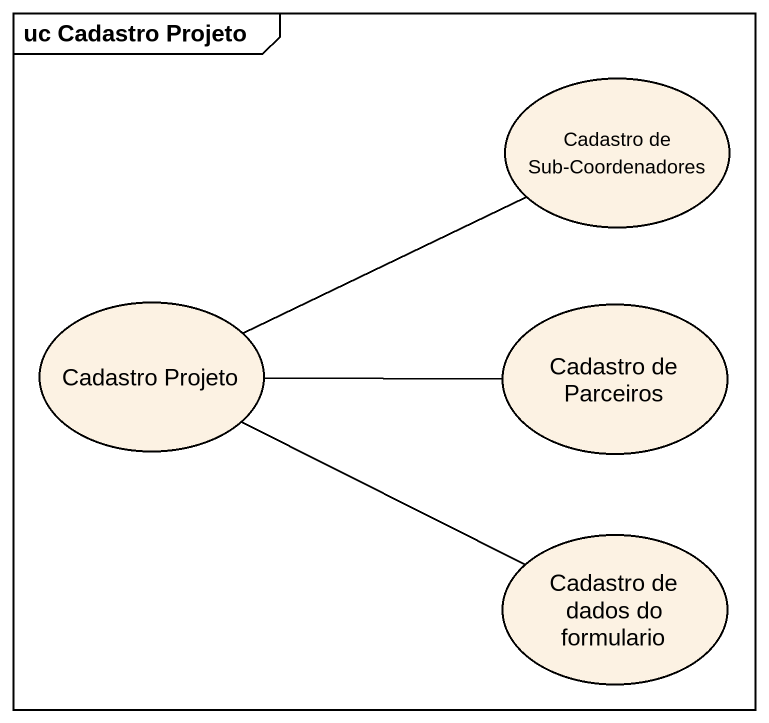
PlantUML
@startuml
mainframe uc Cadastro Projeto
usecase "Cadastro de Sub-Coordenadores" as Cadastro_de_Sub
usecase "Cadastro Projeto" as Cadastro_Projeto
usecase "Cadastro de Parceiros" as Cadastro_de_Parceiros
usecase "Cadastro de dados do formulario" as Cadastro_de_dados_do
Cadastro_Projeto -right- Cadastro_de_Sub
Cadastro_Projeto -right- Cadastro_de_Parceiros
Cadastro_Projeto -right- Cadastro_de_dados_do
@enduml
